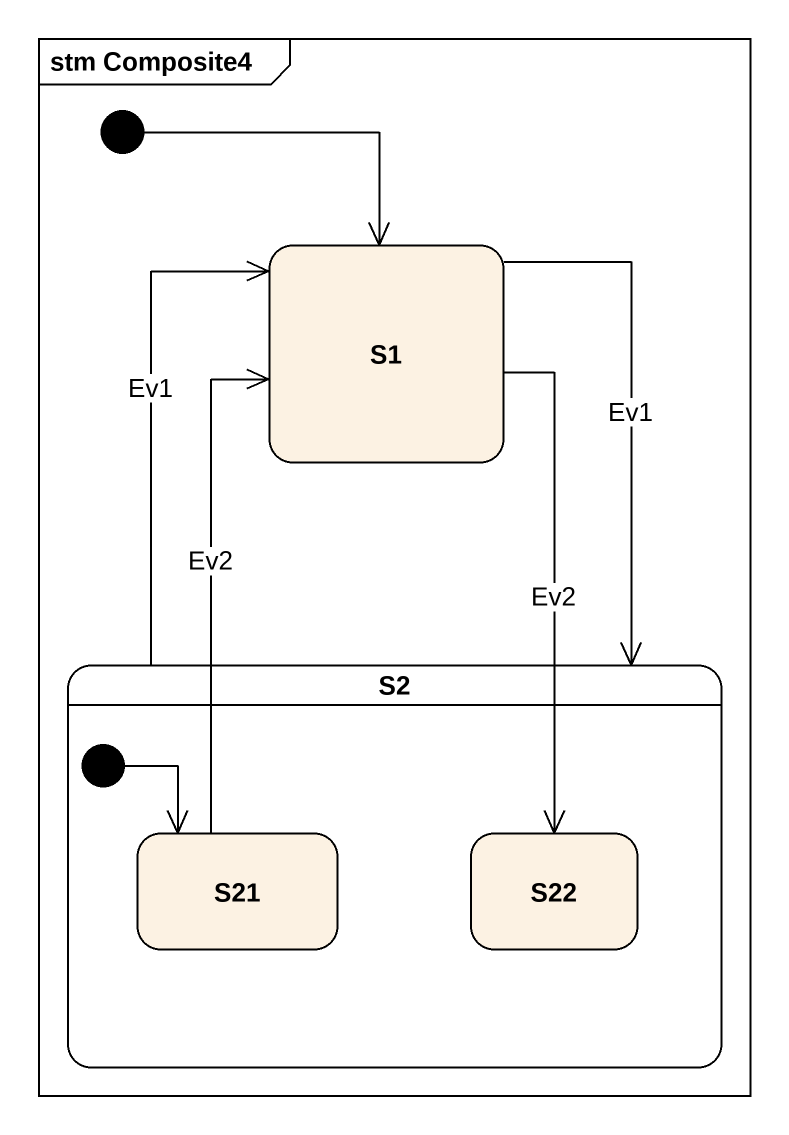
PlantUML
@startuml
mainframe stm Composite4
hide empty description
state S1
state S2 {
  state S21
  state S22
  [*] --> S21
}
[*] --> S1
S1 --> S2 : Ev1
S1 --> S22 : Ev2
S2 -up-> S1 : Ev1
S21 -up-> S1 : Ev2
@enduml
